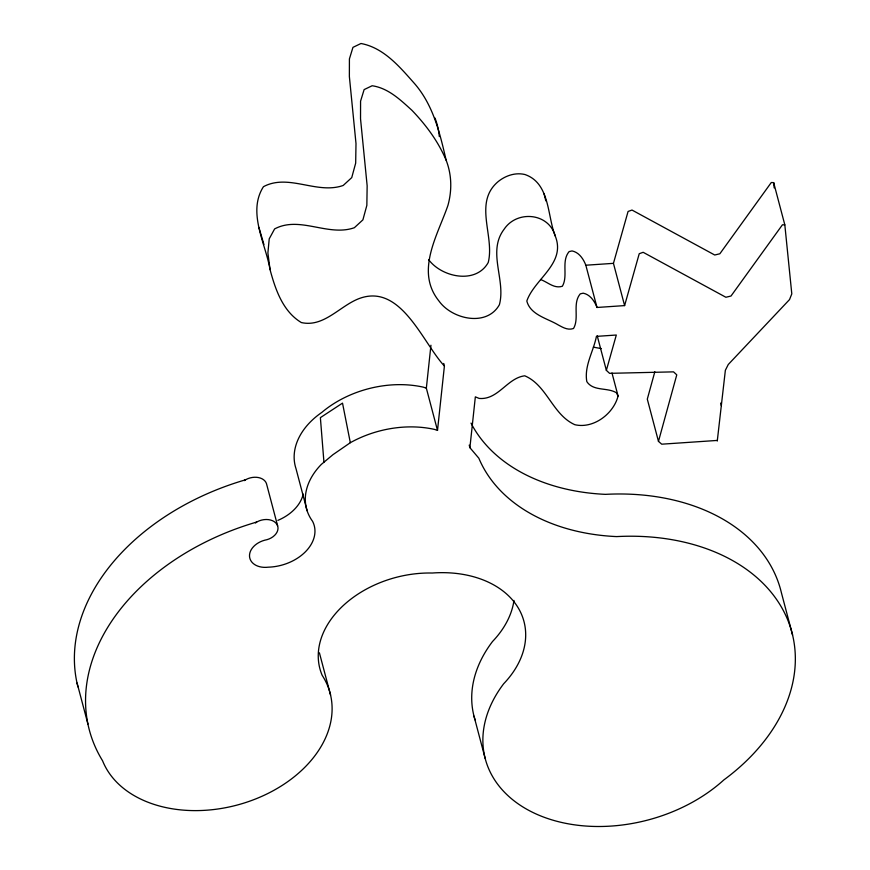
<?xml version="1.0" encoding="UTF-8"?>
<svg xmlns="http://www.w3.org/2000/svg" width="870" height="870" viewBox="0 0 870 870"><rect width="100%" height="100%" fill="white"/><g stroke="black" fill="none" stroke-linecap="round" stroke-linejoin="round"><path stroke-width="1.3" d="M469.224 445.114L469.898 447.669L478.848 458.229A191.193 135.894 -14.8 0 0 616.634 536.594A201.514 143.235 -14.8 0 1 786.632 617.341A201.514 143.235 -14.8 0 1 723.873 779.901A141.723 100.735 -14.8 0 1 537.475 814.581A141.723 100.735 -14.8 0 1 503.686 683.744A102.171 72.623 -14.8 0 0 517.248 606.314A102.171 72.623 -14.8 0 0 432.292 573.025A96.755 68.773 -14.8 0 0 322.183 675.348A118.842 84.477 -14.8 0 1 254.562 799.367A118.842 84.477 -14.8 0 1 102.573 760.771A222.742 158.329 -14.8 0 1 256.65 522.076L255.421 522.848A14.29 10.157 -14.8 0 1 276.714 524.034A14.29 10.157 -14.8 0 1 266.938 539.694A19.162 13.615 -14.8 0 0 249.516 556.213A19.162 13.615 -14.8 0 0 268.33 567.175A42.01 29.863 -14.8 0 0 312.558 521.282A71.731 50.982 -14.8 0 1 321.345 464.384L332.938 454.684L350.327 442.699A91.241 64.858 -14.8 0 1 434.608 429.432L437.501 430.422L426.344 388.172L430.944 345.238M437.501 430.422L444.407 366.02L443.733 363.464M469.898 447.669L475.346 396.851L479.163 398.427C498.227 400.146 507.166 377.961 524.762 375.807C547.089 385.269 552.504 414.718 574.863 424.712C593.449 429.062 613.6 413.783 618.07 396.024L611.98 372.98M654.838 371.74L647.302 399.134L658.47 441.384L661.733 444.189L717.337 440.427L717.271 441.003L725.362 370.283L728.266 364.508L789.536 299.574L791.798 293.875L784.827 224.873L773.669 182.624L771.277 182.526L719.849 253.779L714.716 255.008L632.001 210.051L628.075 211.464L613.448 263.349L624.606 305.598L597.005 307.469C594.591 301.237 590.219 294.549 583.204 293.179L580.268 293.853C572.123 303.532 579.583 318.148 573.504 328.512C567.729 330.491 562.879 327.403 558.094 324.858C547.208 318.322 530.363 314.875 526.818 301.02C534.474 278.781 566.37 263.403 555.201 235.922C547.208 215.738 550.014 183.091 524.925 174.522C515.562 172.26 505.796 175.522 498.412 181.384C472.965 202.395 494.954 235.977 488.233 262.501C475.966 284.555 441.862 277.399 428.671 259.684M658.47 441.384L676.773 374.839L673.532 371.86L609.576 373.339L606.357 370.348L597.222 335.787M606.357 370.348L616.308 335.026L596.428 336.375C593.481 351.404 584.031 365.955 586.815 381.615C593.362 391.554 607.238 387.172 616.362 392.74L618.07 396.024M624.606 305.598L639.232 253.714L643.158 252.3L725.874 297.257L731.007 296.028L782.445 224.775L784.827 224.873M540.531 279.498C548.176 282.348 554.081 288.84 562.346 286.263C568.414 275.899 560.954 261.283 569.111 251.604L572.036 250.93C579.061 252.3 583.433 258.988 585.836 265.219L613.448 263.349M593.394 347.152L601.235 348.587M426.344 388.172L423.451 387.183A91.241 64.858 -14.8 0 0 321.78 412.434A71.731 50.982 -14.8 0 0 295.974 468.56L307.143 510.81M444.407 366.02C422.428 342.432 400.668 282.163 358.386 298.856C339.43 306.425 323.542 327.566 301.357 322.563C282.815 311.427 275.366 289.427 270.048 269.613C265.611 243.306 247.134 212.258 263.447 186.691C288.546 173.239 316.984 194.717 343.204 185.462L351.741 177.61L355.678 163.114L355.993 143.528L349.37 76.538L349.414 58.91L352.959 47.35L360.985 43.5C383.942 47.774 399.917 67.12 414.653 83.716C433.336 105.292 439.883 133.153 446.136 160.232A134.328 95.482 -14.8 0 1 447.974 205.266C437.686 235.357 414.979 271.233 438.958 301.009C452.019 319.312 486.776 327.229 499.391 304.739C506.09 279.955 486.895 251.702 504.208 229.114C516.987 210.018 548.839 212.78 555.201 235.922M446.136 160.232C438.252 141.429 425.974 124.965 411.934 110.316C400.385 99.832 388.248 88.087 372.142 85.749L364.128 89.599L360.571 101.159L360.528 118.788L367.151 185.778L366.846 205.363L362.899 219.86L354.362 227.712C328.142 236.966 299.704 215.488 274.605 228.93L269.221 238.837L267.895 253.018L270.048 269.613M258.89 227.364L263.904 244.492M792.581 635.067L781.423 592.818A201.514 143.235 -14.8 0 0 605.476 494.356A191.193 135.894 -14.8 0 1 471.018 423.114M585.836 265.219L597.005 307.469M473.998 716.162L485.166 758.412M319.399 652.783L330.567 695.032M277.628 525.861L266.47 483.611A14.29 10.157 -14.8 0 0 244.252 480.599L245.481 479.827A222.742 158.329 -14.8 0 0 76.756 681.786L87.924 724.036M720.664 403.06L721.317 405.648M544.033 193.673L545.838 200.872M350.327 442.699L342.519 403.125L320.377 417.643L323.944 462.209M773.669 182.624L774.202 187.931M434.967 117.994A134.328 95.482 -14.8 0 1 439.306 136.568M475.074 719.881A141.723 100.735 -14.8 0 1 492.529 641.494A102.171 72.623 -14.8 0 0 513.974 600.43M77.941 686.887A222.742 158.329 -14.8 0 1 77.028 683.059M303.217 494.073A42.01 29.863 -14.8 0 1 277.878 520.38"/></g></svg>
